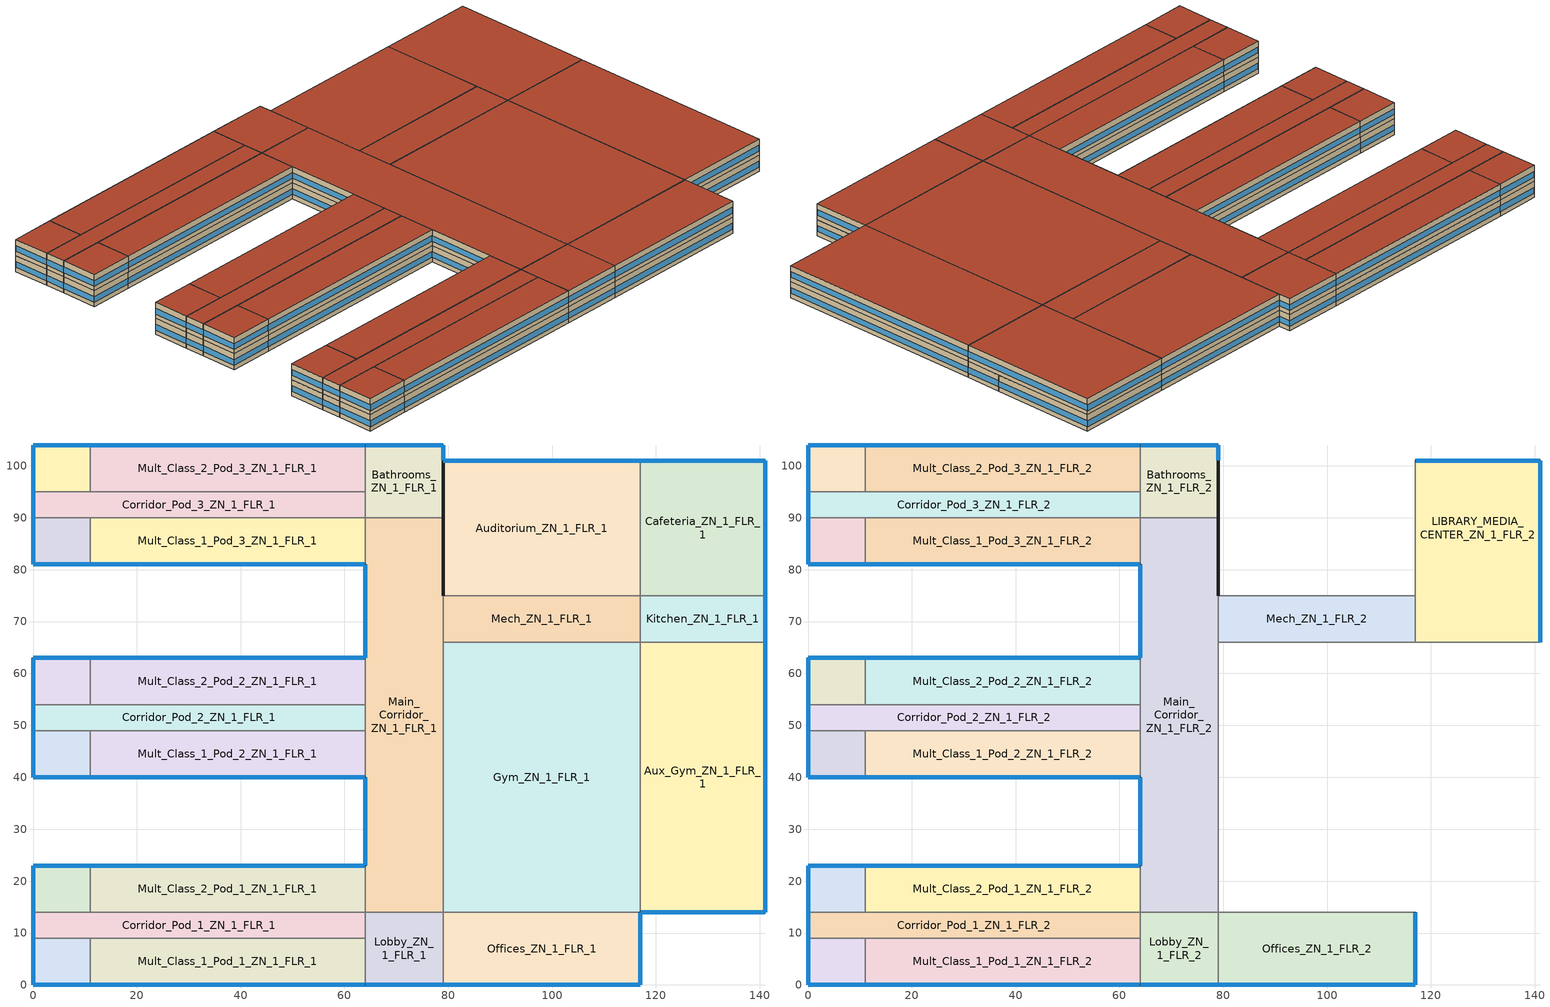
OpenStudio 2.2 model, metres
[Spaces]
Mult_Class_2_Pod_3_ZN_1_FLR_1
 floor ground: 64,104 64,95 11,95 11,104 z0
 wall outside: 64,104 11,104 z0:4
 wall to Corner_Class_2_Pod_3_ZN_1_FLR_1: 11,104 11,95 z0:4
 wall to Corridor_Pod_3_ZN_1_FLR_1: 11,95 64,95 z0:4
 wall to Bathrooms_ZN_1_FLR_1: 64,95 64,104 z0:4
 window: 63.95,104 11.05,104 z1.1:2.5
Mult_Class_2_Pod_2_ZN_1_FLR_1
 floor ground: 64,63 64,54 11,54 11,63 z0
 wall outside: 64,63 11,63 z0:4
 wall to Corridor_Pod_2_ZN_1_FLR_1: 11,54 64,54 z0:4
 wall to Main_Corridor_ZN_1_FLR_1: 64,54 64,63 z0:4
 wall to Corner_Class_2_Pod_2_ZN_1_FLR_1: 11,63 11,54 z0:4
 window: 63.95,63 11.05,63 z1.1:2.5
Aux_Gym_ZN_1_FLR_1
 floor ground: 141,66 141,14 117,14 117,66 z0
 wall outside: 117,14 141,14 141,66 z0:4; 117,14 141,14 141,66 z4:8
 wall to LIBRARY_MEDIA_CENTER_ZN_1_FLR_2: 141,66 117,66 z4:8
 wall to Kitchen_ZN_1_FLR_1: 141,66 117,66 z0:4
 wall to Gym_ZN_1_FLR_1: 117,66 117,14 z0:4; 117,66 117,14 z4:8
 window: 117.05,14 140.95,14 z1.1:2.51; 117.05,14 140.95,14 z5.1:6.51; 141,14.05 141,65.95 z5.1:6.5; 141,14.05 141,65.95 z1.1:2.5
 roof outside: 141,14 141,66 117,66 117,14 z8
Gym_ZN_1_FLR_1
 floor ground: 117,66 117,14 79,14 79,66 z0
 wall to Mech_ZN_1_FLR_1: 117,66 79,66 z0:4
 wall to Mech_ZN_1_FLR_2: 117,66 79,66 z4:8
 wall to Main_Corridor_ZN_1_FLR_2: 79,66 79,14 z4:8
 wall to Offices_ZN_1_FLR_2: 79,14 117,14 z4:8
 wall to Main_Corridor_ZN_1_FLR_1: 79,66 79,14 z0:4
 wall to Offices_ZN_1_FLR_1: 79,14 117,14 z0:4
 roof outside: 117,14 117,66 79,66 79,14 z8
Mult_Class_2_Pod_1_ZN_1_FLR_1
 floor ground: 64,23 64,14 11,14 11,23 z0
 wall outside: 64,23 11,23 z0:4
 wall to Main_Corridor_ZN_1_FLR_1: 64,14 64,23 z0:4
 wall to Corridor_Pod_1_ZN_1_FLR_1: 11,14 64,14 z0:4
 wall to Corner_Class_2_Pod_1_ZN_1_FLR_1: 11,23 11,14 z0:4
 window: 63.95,23 11.05,23 z1.1:2.5
Mech_ZN_1_FLR_1
 floor ground: 117,75 117,66 79,66 79,75 z0
 wall to Main_Corridor_ZN_1_FLR_1: 79,75 79,66 z0:4
 wall to Auditorium_ZN_1_FLR_1: 117,75 79,75 z0:4
 wall to Kitchen_ZN_1_FLR_1: 117,66 117,75 z0:4
Lobby_ZN_1_FLR_1
 floor ground: 79,14 79,0 64,0 64,14 z0
 wall outside: 64,0 79,0 z0:4
 wall to Corridor_Pod_1_ZN_1_FLR_1: 64,14 64,9 z0:4
 wall to Offices_ZN_1_FLR_1: 79,0 79,14 z0:4
 wall to Main_Corridor_ZN_1_FLR_1: 79,14 64,14 z0:4
 wall to Mult_Class_1_Pod_1_ZN_1_FLR_1: 64,9 64,0 z0:4
 window: 64.05,0 78.95,0 z1.1:2.51
Auditorium_ZN_1_FLR_1
 floor ground: 117,101 117,75 79,75 79,101 z0
 wall outside: 117,101 79,101 79,90 79,75 z4:8; 117,101 79,101 79,90 79,75 z0:4
 wall to LIBRARY_MEDIA_CENTER_ZN_1_FLR_2: 117,75 117,101 z4:8
 wall to Cafeteria_ZN_1_FLR_1: 117,75 117,101 z0:4
 wall to Mech_ZN_1_FLR_2: 79,75 117,75 z4:8
 window: 116.95,101 79.05,101 z5.1:6.5; 116.95,101 79.05,101 z1.1:2.5
 roof outside: 117,75 117,101 79,101 79,75 z8
Cafeteria_ZN_1_FLR_1
 floor ground: 141,101 141,75 117,75 117,101 z0
 wall outside: 141,75 141,101 117,101 z0:4
 wall to Kitchen_ZN_1_FLR_1: 117,75 141,75 z0:4
 window: 141,75.05 141,100.95 / 140.95,101 117.05,101 z1.1:2.51
Corner_Class_1_Pod_2_ZN_1_FLR_1
 floor ground: 11,49 11,40 0,40 0,49 z0
 wall outside: 0,49 0,40 11,40 z0:4
 wall to Corridor_Pod_2_ZN_1_FLR_1: 11,49 0,49 z0:4
 wall to Mult_Class_1_Pod_2_ZN_1_FLR_1: 11,40 11,49 z0:4
 window: 0.05,40 10.95,40 z1.1:2.51; 0,48.95 0,40.05 z1.1:2.52
Corridor_Pod_1_ZN_1_FLR_1
 floor ground: 64,14 64,9 0,9 0,14 z0
 wall outside: 0,14 0,9 z0:4
 wall to Corner_Class_2_Pod_1_ZN_1_FLR_1: 11,14 0,14 z0:4
 wall to Mult_Class_1_Pod_1_ZN_1_FLR_1: 11,9 64,9 z0:4
 wall to Corner_Class_1_Pod_1_ZN_1_FLR_1: 0,9 11,9 z0:4
 window: 0,13.95 0,9.05 z1.1:2.53
Mult_Class_1_Pod_2_ZN_1_FLR_1
 floor ground: 64,49 64,40 11,40 11,49 z0
 wall outside: 11,40 64,40 z0:4
 wall to Main_Corridor_ZN_1_FLR_1: 64,40 64,49 z0:4
 wall to Corridor_Pod_2_ZN_1_FLR_1: 64,49 11,49 z0:4
 window: 11.05,40 63.95,40 z1.1:2.5
Mult_Class_1_Pod_3_ZN_1_FLR_1
 floor ground: 64,90 64,81 11,81 11,90 z0
 wall outside: 11,81 64,81 z0:4
 wall to Corner_Class_1_Pod_3_ZN_1_FLR_1: 11,90 11,81 z0:4
 wall to Corridor_Pod_3_ZN_1_FLR_1: 64,90 11,90 z0:4
 wall to Main_Corridor_ZN_1_FLR_1: 64,81 64,90 z0:4
 window: 11.05,81 63.95,81 z1.1:2.5
Corridor_Pod_2_ZN_1_FLR_1
 floor ground: 64,54 64,49 0,49 0,54 z0
 wall outside: 0,54 0,49 z0:4
 wall to Corner_Class_2_Pod_2_ZN_1_FLR_1: 11,54 0,54 z0:4
 wall to Main_Corridor_ZN_1_FLR_1: 64,49 64,54 z0:4
 window: 0,53.95 0,49.05 z1.1:2.53
Bathrooms_ZN_1_FLR_1
 floor ground: 79,104 79,90 64,90 64,104 z0
 wall outside: 79,90 79,101 79,104 64,104 z0:4
 wall to Main_Corridor_ZN_1_FLR_1: 64,90 79,90 z0:4
 wall to Corridor_Pod_3_ZN_1_FLR_1: 64,95 64,90 z0:4
 window: 79,101.05 79,103.95 z1.1:2.55; 78.95,104 64.05,104 z1.1:2.51
Main_Corridor_ZN_1_FLR_1
 floor ground: 79,90 79,14 64,14 64,90 z0
 wall outside: 64,40 64,23 / 64,81 64,63 / 79,75 79,90 z0:4
 window: 64,39.95 64,23.05 / 64,80.95 64,63.05 z1.1:2.51
Corner_Class_1_Pod_3_ZN_1_FLR_1
 floor ground: 11,90 11,81 0,81 0,90 z0
 wall outside: 0,90 0,81 11,81 z0:4
 wall to Corridor_Pod_3_ZN_1_FLR_1: 11,90 0,90 z0:4
 window: 0,89.95 0,81.05 z1.1:2.52; 0.05,81 10.95,81 z1.1:2.51
Offices_ZN_1_FLR_1
 floor ground: 117,14 117,0 79,0 79,14 z0
 wall outside: 79,0 117,0 117,14 z0:4
 window: 79.05,0 116.95,0 z1.1:2.5; 117,0.05 117,13.95 z1.1:2.51
Corner_Class_2_Pod_1_ZN_1_FLR_1
 floor ground: 11,23 11,14 0,14 0,23 z0
 wall outside: 11,23 0,23 0,14 z0:4
 window: 10.95,23 0.05,23 z1.1:2.51; 0,22.95 0,14.05 z1.1:2.52
Corner_Class_1_Pod_1_ZN_1_FLR_1
 floor ground: 11,9 11,0 0,0 0,9 z0
 wall outside: 0,9 0,0 11,0 z0:4
 wall to Mult_Class_1_Pod_1_ZN_1_FLR_1: 11,0 11,9 z0:4
 window: 0.05,0 10.95,0 z1.1:2.51; 0,8.95 0,0.05 z1.1:2.52
Corridor_Pod_3_ZN_1_FLR_1
 floor ground: 64,95 64,90 0,90 0,95 z0
 wall outside: 0,95 0,90 z0:4
 wall to Corner_Class_2_Pod_3_ZN_1_FLR_1: 11,95 0,95 z0:4
 window: 0,94.95 0,90.05 z1.1:2.53
Corner_Class_2_Pod_2_ZN_1_FLR_1
 floor ground: 11,63 11,54 0,54 0,63 z0
 wall outside: 11,63 0,63 0,54 z0:4
 window: 0,62.95 0,54.05 z1.1:2.52; 10.95,63 0.05,63 z1.1:2.51
Corner_Class_2_Pod_3_ZN_1_FLR_1
 floor ground: 11,104 11,95 0,95 0,104 z0
 wall outside: 11,104 0,104 0,95 z0:4
 window: 0,103.95 0,95.05 z1.1:2.52; 10.95,104 0.05,104 z1.1:2.51
Kitchen_ZN_1_FLR_1
 floor ground: 141,75 141,66 117,66 117,75 z0
 wall outside: 141,66 141,75 z0:4
 window: 141,66.05 141,74.95 z1.1:2.52
Mult_Class_1_Pod_1_ZN_1_FLR_1
 floor ground: 64,9 64,0 11,0 11,9 z0
 wall outside: 11,0 64,0 z0:4
 window: 11.05,0 63.95,0 z1.1:2.5
Mult_Class_2_Pod_3_ZN_1_FLR_2
 floor to Mult_Class_2_Pod_3_ZN_1_FLR_1: 64,104 64,95 11,95 11,104 z4
 wall outside: 64,104 11,104 z4:8
 wall to Bathrooms_ZN_1_FLR_2: 64,95 64,104 z4:8
 wall to Corner_Class_2_Pod_3_ZN_1_FLR_2: 11,104 11,95 z4:8
 wall to Corridor_Pod_3_ZN_1_FLR_2: 11,95 64,95 z4:8
 window: 63.95,104 11.05,104 z5.1:6.5
 roof outside: 64,95 64,104 11,104 11,95 z8
Main_Corridor_ZN_1_FLR_2
 floor to Main_Corridor_ZN_1_FLR_1: 79,90 79,14 64,14 64,90 z4
 wall outside: 64,40 64,23 / 79,75 79,90 / 64,81 64,63 z4:8
 wall to Corridor_Pod_2_ZN_1_FLR_2: 64,54 64,49 z4:8
 wall to Mech_ZN_1_FLR_2: 79,66 79,75 z4:8
 wall to Lobby_ZN_1_FLR_2: 64,14 79,14 z4:8
 wall to Mult_Class_1_Pod_2_ZN_1_FLR_2: 64,49 64,40 z4:8
 wall to Bathrooms_ZN_1_FLR_2: 79,90 64,90 z4:8
 wall to Mult_Class_1_Pod_3_ZN_1_FLR_2: 64,90 64,81 z4:8
 wall to Mult_Class_2_Pod_2_ZN_1_FLR_2: 64,63 64,54 z4:8
 wall to Mult_Class_2_Pod_1_ZN_1_FLR_2: 64,23 64,14 z4:8
 window: 64,39.95 64,23.05 / 64,80.95 64,63.05 z5.1:6.51
 roof outside: 79,14 79,90 64,90 64,14 z8
Corner_Class_2_Pod_3_ZN_1_FLR_2
 floor to Corner_Class_2_Pod_3_ZN_1_FLR_1: 11,104 11,95 0,95 0,104 z4
 wall outside: 11,104 0,104 0,95 z4:8
 wall to Corridor_Pod_3_ZN_1_FLR_2: 0,95 11,95 z4:8
 window: 10.95,104 0.05,104 z5.1:6.51; 0,103.95 0,95.05 z5.1:6.52
 roof outside: 11,95 11,104 0,104 0,95 z8
Lobby_ZN_1_FLR_2
 floor to Lobby_ZN_1_FLR_1: 79,14 79,0 64,0 64,14 z4
 wall outside: 64,0 79,0 z4:8
 wall to Offices_ZN_1_FLR_2: 79,0 79,14 z4:8
 wall to Corridor_Pod_1_ZN_1_FLR_2: 64,14 64,9 z4:8
 wall to Mult_Class_1_Pod_1_ZN_1_FLR_2: 64,9 64,0 z4:8
 window: 64.05,0 78.95,0 z5.1:6.51
 roof outside: 79,0 79,14 64,14 64,0 z8
Mech_ZN_1_FLR_2
 floor to Mech_ZN_1_FLR_1: 117,75 117,66 79,66 79,75 z4
 wall to LIBRARY_MEDIA_CENTER_ZN_1_FLR_2: 117,66 117,75 z4:8
 roof outside: 117,66 117,75 79,75 79,66 z8
Mult_Class_1_Pod_1_ZN_1_FLR_2
 floor to Mult_Class_1_Pod_1_ZN_1_FLR_1: 64,9 64,0 11,0 11,9 z4
 wall outside: 11,0 64,0 z4:8
 wall to Corridor_Pod_1_ZN_1_FLR_2: 64,9 11,9 z4:8
 wall to Corner_Class_1_Pod_1_ZN_1_FLR_2: 11,9 11,0 z4:8
 window: 11.05,0 63.95,0 z5.1:6.5
 roof outside: 64,0 64,9 11,9 11,0 z8
Corridor_Pod_2_ZN_1_FLR_2
 floor to Corridor_Pod_2_ZN_1_FLR_1: 64,54 64,49 0,49 0,54 z4
 wall outside: 0,54 0,49 z4:8
 wall to Mult_Class_2_Pod_2_ZN_1_FLR_2: 64,54 11,54 z4:8
 wall to Corner_Class_1_Pod_2_ZN_1_FLR_2: 0,49 11,49 z4:8
 wall to Corner_Class_2_Pod_2_ZN_1_FLR_2: 11,54 0,54 z4:8
 wall to Mult_Class_1_Pod_2_ZN_1_FLR_2: 11,49 64,49 z4:8
 window: 0,53.95 0,49.05 z5.1:6.53
 roof outside: 64,49 64,54 0,54 0,49 z8
LIBRARY_MEDIA_CENTER_ZN_1_FLR_2
 floor to Cafeteria_ZN_1_FLR_1: 141,101 141,75 117,75 117,101 z4
 floor to Kitchen_ZN_1_FLR_1: 141,75 141,66 117,66 117,75 z4
 wall outside: 141,66 141,101 117,101 z4:8
 window: 140.95,101 117.05,101 z5.1:6.51; 141,66.05 141,100.95 z5.1:6.52
 roof outside: 141,66 141,101 117,101 117,66 z8
Corridor_Pod_3_ZN_1_FLR_2
 floor to Corridor_Pod_3_ZN_1_FLR_1: 64,95 64,90 0,90 0,95 z4
 wall outside: 0,95 0,90 z4:8
 wall to Mult_Class_1_Pod_3_ZN_1_FLR_2: 11,90 64,90 z4:8
 wall to Corner_Class_1_Pod_3_ZN_1_FLR_2: 0,90 11,90 z4:8
 wall to Bathrooms_ZN_1_FLR_2: 64,90 64,95 z4:8
 window: 0,94.95 0,90.05 z5.1:6.53
 roof outside: 64,90 64,95 0,95 0,90 z8
Corner_Class_2_Pod_2_ZN_1_FLR_2
 floor to Corner_Class_2_Pod_2_ZN_1_FLR_1: 11,63 11,54 0,54 0,63 z4
 wall outside: 11,63 0,63 0,54 z4:8
 wall to Mult_Class_2_Pod_2_ZN_1_FLR_2: 11,54 11,63 z4:8
 window: 10.95,63 0.05,63 z5.1:6.51; 0,62.95 0,54.05 z5.1:6.52
 roof outside: 11,54 11,63 0,63 0,54 z8
Corridor_Pod_1_ZN_1_FLR_2
 floor to Corridor_Pod_1_ZN_1_FLR_1: 64,14 64,9 0,9 0,14 z4
 wall outside: 0,14 0,9 z4:8
 wall to Corner_Class_2_Pod_1_ZN_1_FLR_2: 11,14 0,14 z4:8
 wall to Mult_Class_2_Pod_1_ZN_1_FLR_2: 64,14 11,14 z4:8
 wall to Corner_Class_1_Pod_1_ZN_1_FLR_2: 0,9 11,9 z4:8
 window: 0,13.95 0,9.05 z5.1:6.53
 roof outside: 64,9 64,14 0,14 0,9 z8
Corner_Class_1_Pod_2_ZN_1_FLR_2
 floor to Corner_Class_1_Pod_2_ZN_1_FLR_1: 11,49 11,40 0,40 0,49 z4
 wall outside: 0,49 0,40 11,40 z4:8
 wall to Mult_Class_1_Pod_2_ZN_1_FLR_2: 11,40 11,49 z4:8
 window: 0.05,40 10.95,40 z5.1:6.51; 0,48.95 0,40.05 z5.1:6.52
 roof outside: 11,40 11,49 0,49 0,40 z8
Mult_Class_1_Pod_2_ZN_1_FLR_2
 floor to Mult_Class_1_Pod_2_ZN_1_FLR_1: 64,49 64,40 11,40 11,49 z4
 wall outside: 11,40 64,40 z4:8
 window: 11.05,40 63.95,40 z5.1:6.5
 roof outside: 64,40 64,49 11,49 11,40 z8
Offices_ZN_1_FLR_2
 floor to Offices_ZN_1_FLR_1: 117,14 117,0 79,0 79,14 z4
 wall outside: 79,0 117,0 117,14 z4:8
 window: 117,0.05 117,13.95 z5.1:6.51; 79.05,0 116.95,0 z5.1:6.5
 roof outside: 117,0 117,14 79,14 79,0 z8
Corner_Class_2_Pod_1_ZN_1_FLR_2
 floor to Corner_Class_2_Pod_1_ZN_1_FLR_1: 11,23 11,14 0,14 0,23 z4
 wall outside: 11,23 0,23 0,14 z4:8
 wall to Mult_Class_2_Pod_1_ZN_1_FLR_2: 11,14 11,23 z4:8
 window: 0,22.95 0,14.05 z5.1:6.52; 10.95,23 0.05,23 z5.1:6.51
 roof outside: 11,14 11,23 0,23 0,14 z8
Corner_Class_1_Pod_3_ZN_1_FLR_2
 floor to Corner_Class_1_Pod_3_ZN_1_FLR_1: 11,90 11,81 0,81 0,90 z4
 wall outside: 0,90 0,81 11,81 z4:8
 wall to Mult_Class_1_Pod_3_ZN_1_FLR_2: 11,81 11,90 z4:8
 window: 0.05,81 10.95,81 z5.1:6.51; 0,89.95 0,81.05 z5.1:6.52
 roof outside: 11,81 11,90 0,90 0,81 z8
Corner_Class_1_Pod_1_ZN_1_FLR_2
 floor to Corner_Class_1_Pod_1_ZN_1_FLR_1: 11,9 11,0 0,0 0,9 z4
 wall outside: 0,9 0,0 11,0 z4:8
 window: 0,8.95 0,0.05 z5.1:6.52; 0.05,0 10.95,0 z5.1:6.51
 roof outside: 11,0 11,9 0,9 0,0 z8
Mult_Class_2_Pod_1_ZN_1_FLR_2
 floor to Mult_Class_2_Pod_1_ZN_1_FLR_1: 64,23 64,14 11,14 11,23 z4
 wall outside: 64,23 11,23 z4:8
 window: 63.95,23 11.05,23 z5.1:6.5
 roof outside: 64,14 64,23 11,23 11,14 z8
Mult_Class_2_Pod_2_ZN_1_FLR_2
 floor to Mult_Class_2_Pod_2_ZN_1_FLR_1: 64,63 64,54 11,54 11,63 z4
 wall outside: 64,63 11,63 z4:8
 window: 63.95,63 11.05,63 z5.1:6.5
 roof outside: 64,54 64,63 11,63 11,54 z8
Bathrooms_ZN_1_FLR_2
 floor to Bathrooms_ZN_1_FLR_1: 79,104 79,90 64,90 64,104 z4
 wall outside: 79,90 79,101 79,104 64,104 z4:8
 window: 78.95,104 64.05,104 z5.1:6.51; 79,101.05 79,103.95 z5.1:6.55
 roof outside: 79,90 79,104 64,104 64,90 z8
Mult_Class_1_Pod_3_ZN_1_FLR_2
 floor to Mult_Class_1_Pod_3_ZN_1_FLR_1: 64,90 64,81 11,81 11,90 z4
 wall outside: 11,81 64,81 z4:8
 window: 11.05,81 63.95,81 z5.1:6.5
 roof outside: 64,81 64,90 11,90 11,81 z8
[Site]
USA GA-ATLANTA: Latitude {deg}=33.65; Longitude {deg}=-84.42; Time Zone {hr}=-5; Elevation {m}=315; Terrain=City
[Building]
DOE Reference SecondarySchool: North Axis {deg}=0; Standards Number of Stories=2; Standards Number of Above Ground Stories=2; Standards Building Type=SecondarySchool
[Space] Part of Total Floor Area=Yes
Name | Space Type | Building Story | Thermal Zone
Mult_Class_2_Pod_3_ZN_1_FLR_1 | SecondarySchool Classroom | Building Story 1 | TZ-Mult_Class_2_Pod_3_ZN_1_FLR_1
Mult_Class_2_Pod_1_ZN_1_FLR_2 | SecondarySchool Classroom | Building Story 2 | TZ-Mult_Class_2_Pod_1_ZN_1_FLR_2
Mult_Class_2_Pod_2_ZN_1_FLR_1 | SecondarySchool Classroom | Building Story 1 | TZ-Mult_Class_2_Pod_2_ZN_1_FLR_1
Mult_Class_2_Pod_3_ZN_1_FLR_2 | SecondarySchool Classroom | Building Story 2 | TZ-Mult_Class_2_Pod_3_ZN_1_FLR_2
Main_Corridor_ZN_1_FLR_2 | SecondarySchool Corridor | Building Story 2 | TZ-Main_Corridor_ZN_1_FLR_2
Aux_Gym_ZN_1_FLR_1 | SecondarySchool Gym - audience | Building Story 1 | TZ-Aux_Gym_ZN_1_FLR_1
Bathrooms_ZN_1_FLR_2 | SecondarySchool Restroom | Building Story 2 | TZ-Bathrooms_ZN_1_FLR_2
Corner_Class_2_Pod_3_ZN_1_FLR_2 | SecondarySchool Classroom | Building Story 2 | TZ-Corner_Class_2_Pod_3_ZN_1_FLR_2
Kitchen_ZN_1_FLR_1 | SecondarySchool Kitchen | Building Story 1 | TZ-Kitchen_ZN_1_FLR_1
Gym_ZN_1_FLR_1 | SecondarySchool Gym | Building Story 1 | TZ-Gym_ZN_1_FLR_1
Lobby_ZN_1_FLR_2 | SecondarySchool Lobby | Building Story 2 | TZ-Lobby_ZN_1_FLR_2
Mech_ZN_1_FLR_2 | SecondarySchool Mechanical | Building Story 2 | TZ-Mech_ZN_1_FLR_2
Mult_Class_2_Pod_1_ZN_1_FLR_1 | SecondarySchool Classroom | Building Story 1 | TZ-Mult_Class_2_Pod_1_ZN_1_FLR_1
Mech_ZN_1_FLR_1 | SecondarySchool Mechanical | Building Story 1 | TZ-Mech_ZN_1_FLR_1
Corridor_Pod_2_ZN_1_FLR_2 | SecondarySchool Corridor | Building Story 2 | TZ-Corridor_Pod_2_ZN_1_FLR_2
Lobby_ZN_1_FLR_1 | SecondarySchool Lobby | Building Story 1 | TZ-Lobby_ZN_1_FLR_1
Corner_Class_1_Pod_2_ZN_1_FLR_2 | SecondarySchool Classroom | Building Story 2 | TZ-Corner_Class_1_Pod_2_ZN_1_FLR_2
Mult_Class_2_Pod_2_ZN_1_FLR_2 | SecondarySchool Classroom | Building Story 2 | TZ-Mult_Class_2_Pod_2_ZN_1_FLR_2
Auditorium_ZN_1_FLR_1 | SecondarySchool Auditorium | Building Story 1 | TZ-Auditorium_ZN_1_FLR_1
Cafeteria_ZN_1_FLR_1 | SecondarySchool Cafeteria | Building Story 1 | TZ-Cafeteria_ZN_1_FLR_1
Corner_Class_1_Pod_2_ZN_1_FLR_1 | SecondarySchool Classroom | Building Story 1 | TZ-Corner_Class_1_Pod_2_ZN_1_FLR_1
Bathrooms_ZN_1_FLR_1 | SecondarySchool Restroom | Building Story 1 | TZ-Bathrooms_ZN_1_FLR_1
Corridor_Pod_1_ZN_1_FLR_2 | SecondarySchool Corridor | Building Story 2 | TZ-Corridor_Pod_1_ZN_1_FLR_2
Mult_Class_1_Pod_2_ZN_1_FLR_1 | SecondarySchool Classroom | Building Story 1 | TZ-Mult_Class_1_Pod_2_ZN_1_FLR_1
Mult_Class_1_Pod_1_ZN_1_FLR_2 | SecondarySchool Classroom | Building Story 2 | TZ-Mult_Class_1_Pod_1_ZN_1_FLR_2
Corridor_Pod_1_ZN_1_FLR_1 | SecondarySchool Corridor | Building Story 1 | TZ-Corridor_Pod_1_ZN_1_FLR_1
Corner_Class_2_Pod_1_ZN_1_FLR_2 | SecondarySchool Classroom | Building Story 2 | TZ-Corner_Class_2_Pod_1_ZN_1_FLR_2
Mult_Class_1_Pod_3_ZN_1_FLR_1 | SecondarySchool Classroom | Building Story 1 | TZ-Mult_Class_1_Pod_3_ZN_1_FLR_1
Corner_Class_1_Pod_1_ZN_1_FLR_2 | SecondarySchool Classroom | Building Story 2 | TZ-Corner_Class_1_Pod_1_ZN_1_FLR_2
LIBRARY_MEDIA_CENTER_ZN_1_FLR_2 | SecondarySchool Library | Building Story 2 | TZ-LIBRARY_MEDIA_CENTER_ZN_1_FLR_2
Offices_ZN_1_FLR_1 | SecondarySchool Office | Building Story 1 | TZ-Offices_ZN_1_FLR_1
Corridor_Pod_3_ZN_1_FLR_2 | SecondarySchool Corridor | Building Story 2 | TZ-Corridor_Pod_3_ZN_1_FLR_2
Corridor_Pod_2_ZN_1_FLR_1 | SecondarySchool Corridor | Building Story 1 | TZ-Corridor_Pod_2_ZN_1_FLR_1
Corner_Class_2_Pod_2_ZN_1_FLR_2 | SecondarySchool Classroom | Building Story 2 | TZ-Corner_Class_2_Pod_2_ZN_1_FLR_2
Mult_Class_1_Pod_2_ZN_1_FLR_2 | SecondarySchool Classroom | Building Story 2 | TZ-Mult_Class_1_Pod_2_ZN_1_FLR_2
Main_Corridor_ZN_1_FLR_1 | SecondarySchool Corridor | Building Story 1 | TZ-Main_Corridor_ZN_1_FLR_1
Corner_Class_1_Pod_3_ZN_1_FLR_1 | SecondarySchool Classroom | Building Story 1 | TZ-Corner_Class_1_Pod_3_ZN_1_FLR_1
Corner_Class_2_Pod_2_ZN_1_FLR_1 | SecondarySchool Classroom | Building Story 1 | TZ-Corner_Class_2_Pod_2_ZN_1_FLR_1
Corner_Class_1_Pod_1_ZN_1_FLR_1 | SecondarySchool Classroom | Building Story 1 | TZ-Corner_Class_1_Pod_1_ZN_1_FLR_1
Corner_Class_2_Pod_1_ZN_1_FLR_1 | SecondarySchool Classroom | Building Story 1 | TZ-Corner_Class_2_Pod_1_ZN_1_FLR_1
Mult_Class_1_Pod_3_ZN_1_FLR_2 | SecondarySchool Classroom | Building Story 2 | TZ-Mult_Class_1_Pod_3_ZN_1_FLR_2
Corner_Class_2_Pod_3_ZN_1_FLR_1 | SecondarySchool Classroom | Building Story 1 | TZ-Corner_Class_2_Pod_3_ZN_1_FLR_1
Offices_ZN_1_FLR_2 | SecondarySchool Office | Building Story 2 | TZ-Offices_ZN_1_FLR_2
Corridor_Pod_3_ZN_1_FLR_1 | SecondarySchool Corridor | Building Story 1 | TZ-Corridor_Pod_3_ZN_1_FLR_1
Corner_Class_1_Pod_3_ZN_1_FLR_2 | SecondarySchool Classroom | Building Story 2 | TZ-Corner_Class_1_Pod_3_ZN_1_FLR_2
Mult_Class_1_Pod_1_ZN_1_FLR_1 | SecondarySchool Classroom | Building Story 1 | TZ-Mult_Class_1_Pod_1_ZN_1_FLR_1
[BuildingStory]
Name | Nominal Z Coordinate {m}
Building Story 1 | 0
Building Story 2 | 4
[ThermalZone] Use Ideal Air Loads=No
TZ-Mech_ZN_1_FLR_2; TZ-Corridor_Pod_1_ZN_1_FLR_2; TZ-Bathrooms_ZN_1_FLR_1; TZ-Auditorium_ZN_1_FLR_1; TZ-Corridor_Pod_3_ZN_1_FLR_2; TZ-Mult_Class_1_Pod_3_ZN_1_FLR_1; TZ-Corner_Class_1_Pod_1_ZN_1_FLR_2; TZ-Cafeteria_ZN_1_FLR_1; TZ-Mult_Class_2_Pod_1_ZN_1_FLR_1; TZ-Kitchen_ZN_1_FLR_1; TZ-Mult_Class_2_Pod_1_ZN_1_FLR_2; TZ-Corner_Class_2_Pod_3_ZN_1_FLR_2; TZ-Corner_Class_2_Pod_2_ZN_1_FLR_2; TZ-Mult_Class_1_Pod_1_ZN_1_FLR_2; TZ-Corner_Class_2_Pod_3_ZN_1_FLR_1; TZ-Mult_Class_2_Pod_3_ZN_1_FLR_1; TZ-Mult_Class_2_Pod_3_ZN_1_FLR_2; TZ-Corner_Class_1_Pod_3_ZN_1_FLR_1; TZ-LIBRARY_MEDIA_CENTER_ZN_1_FLR_2; TZ-Corridor_Pod_2_ZN_1_FLR_2; TZ-Corner_Class_1_Pod_2_ZN_1_FLR_1; TZ-Mult_Class_1_Pod_3_ZN_1_FLR_2; TZ-Corridor_Pod_2_ZN_1_FLR_1; TZ-Offices_ZN_1_FLR_1; TZ-Mult_Class_1_Pod_1_ZN_1_FLR_1; TZ-Corner_Class_2_Pod_1_ZN_1_FLR_2; TZ-Mult_Class_1_Pod_2_ZN_1_FLR_1; TZ-Corner_Class_1_Pod_3_ZN_1_FLR_2; TZ-Bathrooms_ZN_1_FLR_2; TZ-Mult_Class_1_Pod_2_ZN_1_FLR_2; TZ-Main_Corridor_ZN_1_FLR_1; TZ-Mult_Class_2_Pod_2_ZN_1_FLR_1; TZ-Corner_Class_2_Pod_1_ZN_1_FLR_1; TZ-Corridor_Pod_1_ZN_1_FLR_1; TZ-Lobby_ZN_1_FLR_2; TZ-Corner_Class_2_Pod_2_ZN_1_FLR_1; TZ-Mech_ZN_1_FLR_1; TZ-Corner_Class_1_Pod_2_ZN_1_FLR_2; TZ-Corridor_Pod_3_ZN_1_FLR_1; TZ-Gym_ZN_1_FLR_1; TZ-Lobby_ZN_1_FLR_1; TZ-Offices_ZN_1_FLR_2; TZ-Main_Corridor_ZN_1_FLR_2; TZ-Aux_Gym_ZN_1_FLR_1; TZ-Mult_Class_2_Pod_2_ZN_1_FLR_2; TZ-Corner_Class_1_Pod_1_ZN_1_FLR_1
[Sizing:Zone] Zone Cooling Design Supply Air Temperature Input Method=SupplyAirTemperature; Zone Cooling Design Supply Air Temperature {C}=14; Zone Cooling Design Supply Air Temperature Difference {deltaC}=11.11; Zone Heating Design Supply Air Temperature Input Method=SupplyAirTemperature; Zone Heating Design Supply Air Temperature {C}=40; Zone Heating Design Supply Air Temperature Difference {deltaC}=11.11; Zone Cooling Design Supply Air Humidity Ratio {kg-H2O/kg-air}=0.0085; Zone Heating Design Supply Air Humidity Ratio {kg-H2O/kg-air}=0.008; Cooling Design Air Flow Method=DesignDay; Heating Design Air Flow Method=DesignDay; Account for Dedicated Outdoor Air System=No; Dedicated Outdoor Air System Control Strategy=NeutralSupplyAir; Dedicated Outdoor Air Low Setpoint Temperature for Design {C}=autosize; Dedicated Outdoor Air High Setpoint Temperature for Design {C}=autosize
TZ-Mech_ZN_1_FLR_2; TZ-Corridor_Pod_1_ZN_1_FLR_2; TZ-Bathrooms_ZN_1_FLR_1; TZ-Auditorium_ZN_1_FLR_1; TZ-Corridor_Pod_3_ZN_1_FLR_2; TZ-Mult_Class_1_Pod_3_ZN_1_FLR_1; TZ-Corner_Class_1_Pod_1_ZN_1_FLR_2; TZ-Cafeteria_ZN_1_FLR_1; TZ-Mult_Class_2_Pod_1_ZN_1_FLR_1; TZ-Kitchen_ZN_1_FLR_1; TZ-Mult_Class_2_Pod_1_ZN_1_FLR_2; TZ-Corner_Class_2_Pod_3_ZN_1_FLR_2; TZ-Corner_Class_2_Pod_2_ZN_1_FLR_2; TZ-Mult_Class_1_Pod_1_ZN_1_FLR_2; TZ-Corner_Class_2_Pod_3_ZN_1_FLR_1; TZ-Mult_Class_2_Pod_3_ZN_1_FLR_1; TZ-Mult_Class_2_Pod_3_ZN_1_FLR_2; TZ-Corner_Class_1_Pod_3_ZN_1_FLR_1; TZ-LIBRARY_MEDIA_CENTER_ZN_1_FLR_2; TZ-Corridor_Pod_2_ZN_1_FLR_2; TZ-Corner_Class_1_Pod_2_ZN_1_FLR_1; TZ-Mult_Class_1_Pod_3_ZN_1_FLR_2; TZ-Corridor_Pod_2_ZN_1_FLR_1; TZ-Offices_ZN_1_FLR_1; TZ-Mult_Class_1_Pod_1_ZN_1_FLR_1; TZ-Corner_Class_2_Pod_1_ZN_1_FLR_2; TZ-Mult_Class_1_Pod_2_ZN_1_FLR_1; TZ-Corner_Class_1_Pod_3_ZN_1_FLR_2; TZ-Bathrooms_ZN_1_FLR_2; TZ-Mult_Class_1_Pod_2_ZN_1_FLR_2; TZ-Main_Corridor_ZN_1_FLR_1; TZ-Mult_Class_2_Pod_2_ZN_1_FLR_1; TZ-Corner_Class_2_Pod_1_ZN_1_FLR_1; TZ-Corridor_Pod_1_ZN_1_FLR_1; TZ-Lobby_ZN_1_FLR_2; TZ-Corner_Class_2_Pod_2_ZN_1_FLR_1; TZ-Mech_ZN_1_FLR_1; TZ-Corner_Class_1_Pod_2_ZN_1_FLR_2; TZ-Corridor_Pod_3_ZN_1_FLR_1; TZ-Gym_ZN_1_FLR_1; TZ-Lobby_ZN_1_FLR_1; TZ-Offices_ZN_1_FLR_2; TZ-Main_Corridor_ZN_1_FLR_2; TZ-Aux_Gym_ZN_1_FLR_1; TZ-Mult_Class_2_Pod_2_ZN_1_FLR_2; TZ-Corner_Class_1_Pod_1_ZN_1_FLR_1
[SpaceType] Standards Building Type=SecondarySchool
Name | Standards Space Type
SecondarySchool Office | office
SecondarySchool Lobby | lobby
SecondarySchool Gym; SecondarySchool Gym - audience | exercise area
SecondarySchool Mechanical | electrical/mechanical
SecondarySchool Cafeteria | dining
SecondarySchool Kitchen | food preparation
SecondarySchool Restroom | restroom
SecondarySchool Auditorium | audience seating
SecondarySchool Library | library
SecondarySchool Corridor | corridor
SecondarySchool Classroom | classroom/lecture/training
